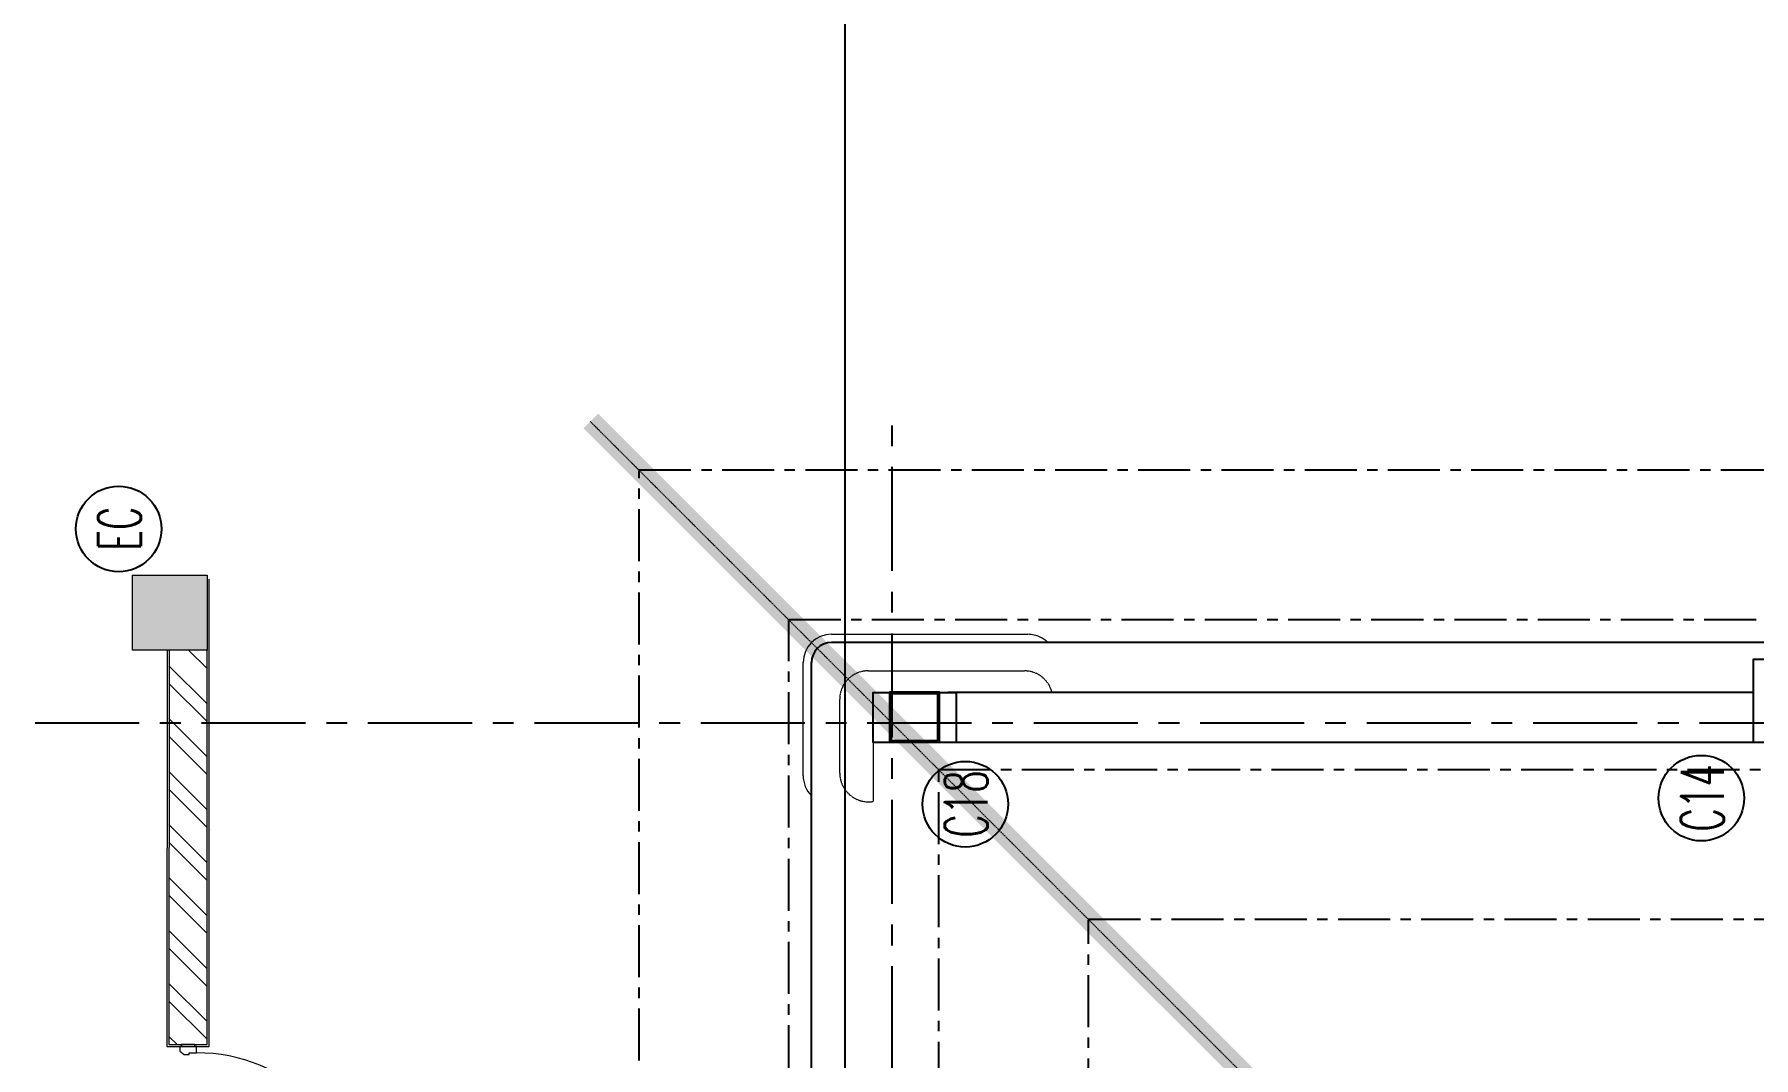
# Model space of a CAD drawing. Header units: millimetres. Extents: x 2659630 to 6742168, y -2425387 to -732288.
# Drawn here: x 3639676 to 3650005, y -1356651 to -1350502 of the extents above; entities that cross this region are included whole.
import ezdxf
from ezdxf.enums import TextEntityAlignment as Align

# ---------------------------------------------------------------- set-up
doc = ezdxf.new("R2010")
doc.units = ezdxf.units.MM
for name, pattern in [('CENTER', [2, 1.25, -0.25, 0.25, -0.25]), ('Hidden', [7.14375, 4.7625, -2.38125]), ('Overhead', [3.96875, 2.38125, -1.5875])]:
    doc.linetypes.add(name, pattern=pattern)
for name, color, linetype, lineweight in [('A-ANNO-DIMS', 211, 'Continuous', 9), ('A-DOOR', 31, 'Continuous', 18), ('A-DOOR-FRAM', 31, 'Continuous', 18), ('A-FLOR-OVHD', 1, 'Overhead', 18), ('A-hatch', 253, 'Continuous', 0), ('A-OVERHEAD LINE', 31, 'Continuous', 9), ('A-PLASTER', 50, 'Continuous', 0), ('A-RCC', 2, 'Continuous', 0), ('A-WALL', 113, 'Continuous', 9), ('A-WALL-PATT', 111, 'Continuous', 0)]:
    doc.layers.add(name, color=color, linetype=linetype, lineweight=lineweight)
for name, color, linetype in [('A-CORNICE', 20, 'Continuous'), ('S-BEAM OUTER', 4, 'Continuous'), ('S-COLUMN', 1, 'Continuous'), ('S-COLUMN CIRCLE', 9, 'Continuous'), ('S-COLUMN NO', 2, 'Continuous'), ('S-GRIDE LINE', 8, 'CENTER'), ('S-STIRUPS', 3, 'Continuous')]:
    doc.layers.add(name, color=color, linetype=linetype)
doc.layers.get('A-ANNO-DIMS').off()
doc.styles.add('ROMANS', font='r.shx', dxfattribs={"width": 0.7})

# ---------------------------------------------------------------- blocks, each defined once
blk = doc.blocks.new('A$C73F500AF')
at = {"layer": 'A-DOOR'}
blk.add_lwpolyline([(50, 1000), (85, 1000), (85, 0), (50, 0)], close=True, dxfattribs=at)
blk.add_arc((50, 1000), 1000, 272.0058, 0.0695, dxfattribs=at)
at = {"layer": 'A-DOOR-FRAM'}
for p, q in [((0, 1090), (12, 1090)), ((0, 1010), (0, 1090)), ((12, 1100), (40, 1100)), ((12, 1090), (12, 1100)), ((40, 1100), (60, 1075)), ((60, 1045), (50, 1045)), ((50, 1045), (50, 1000)), ((60, 1075), (60, 1045)), ((1060, 1101), (1040, 1076)), ((1040, 1076), (1040, 1046)), ((1040, 1046), (1050, 1046)), ((1050, 1046), (1050, 1001)), ((1088, 1101), (1060, 1101)), ((1088, 1091), (1088, 1101)), ((1100, 1091), (1088, 1091)), ((1100, 1011), (1100, 1091)), ((12, 1010), (0, 1010)), ((12, 1000), (12, 1010)), ((50, 1000), (12, 1000)), ((1050, 1001), (1088, 1001)), ((1088, 1001), (1088, 1011)), ((1088, 1011), (1100, 1011))]:
    blk.add_line(p, q, dxfattribs=at)

msp = doc.modelspace()

# ---------------------------------------------------------------- hatches: boundary and pattern name
at = {"layer": 'A-WALL-PATT'}
h = msp.add_hatch(dxfattribs=at)
h.set_pattern_fill('ANSI32', color=256, scale=600, angle=90, style=0)
h.set_pattern_definition([(135, (3814351.1, -1547996.83), (-159.09903, -159.09903), []), (135, (3814351.1, -1547890.76), (-159.09903, -159.09903), [])])
h.paths.add_polyline_path([(3640484.87, -1356572.373), (3640484.87, -1354202.125), (3640714.879, -1354202.125), (3640714.879, -1356572.373)])

# ---------------------------------------------------------------- linework, layer by layer
at = {"layer": 'A-CORNICE'}
for p, q in [((3661194.721, -1354157.048), (3644464.719, -1354157.048)), ((3644344.719, -1379007.048), (3644344.719, -1354277.048))]:
    msp.add_line(p, q, dxfattribs=at)
msp.add_arc((3644464.719, -1354277.048), 120, 90, 180, dxfattribs=at)
msp.add_arc((3644464.719, -1354277.048), 120, 90, 180, dxfattribs=at)
at = {"layer": 'A-FLOR-OVHD'}
for p, q in [((3644684.719, -1354327.054), (3645624.757, -1354327.297)), ((3644514.711, -1354942.1), (3644514.719, -1354497.054)), ((3644714.719, -1354527.048), (3644714.711, -1355112.1)), ((3644714.711, -1355112.1), (3644714.711, -1355112.1))]:
    msp.add_line(p, q, dxfattribs=at)
for centre, radius, start, end in [((3644684.719, -1354497.054), 170, 90, 180), ((3645624.757, -1354497.297), 170, 13.6960891, 90), ((3644688.184, -1354940.661), 173.479, 180.4750815, 278.7958454)]:
    msp.add_arc(centre, radius, start, end, dxfattribs=at)
at = {"layer": 'A-hatch', "color": 252, "true_color": 0x939598}
for points in [[(3640715.047, -1354202.048), (3640265.051, -1354202.048), (3640715.05, -1353752.125)], [(3640715.05, -1353752.125), (3640265.051, -1354202.048), (3640265.054, -1353752.125)], [(3640715.05, -1353752.125), (3640265.054, -1353752.125), (3640265.054, -1353752.123)], [(3640715.047, -1354202.051), (3640265.051, -1354202.051), (3640715.047, -1354202.048)], [(3640715.047, -1354202.048), (3640265.051, -1354202.051), (3640265.051, -1354202.048)], [(3640715.047, -1354202.123), (3640265.051, -1354202.123), (3640715.047, -1354202.051)], [(3640715.047, -1354202.051), (3640265.051, -1354202.123), (3640265.051, -1354202.051)], [(3640715.047, -1354202.123), (3640715.047, -1354202.125), (3640265.051, -1354202.123)]]:
    msp.add_solid(points, dxfattribs=at)
at = {"layer": 'A-OVERHEAD LINE', "linetype": 'Hidden'}
msp.add_line((3643014.719, -1352827.05), (3652829.72, -1362642.051), dxfattribs=at)
at = {"layer": 'A-PLASTER'}
for p, q in [((3640726.866, -1356584.373), (3640727.039, -1353775.569)), ((3644464.77, -1354107.06), (3645644.837, -1354107.293)), ((3640473.046, -1354202.122), (3640472.87, -1356584.373)), ((3644294.79, -1354957.05), (3644294.771, -1354277.061)), ((3640472.87, -1356584.373), (3640726.866, -1356584.373))]:
    msp.add_line(p, q, dxfattribs=at)
for centre, start, end in [((3644464.771, -1354277.06), 90.0003227, 180.0002868), ((3645644.838, -1354277.293), 77.1431444, 90.0002868), ((3645644.838, -1354277.293), 64.2860019, 77.1431438), ((3645644.838, -1354277.293), 45.0176183, 64.2860008), ((3644464.79, -1354957.049), 180.0002868, 225.0647787)]:
    msp.add_arc(centre, 170, start, end, dxfattribs=at)
at = {"layer": 'A-RCC'}
for p, q in [((3640265.051, -1354202.123), (3640265.054, -1353752.123)), ((3640265.054, -1353752.123), (3640715.05, -1353752.125)), ((3640715.05, -1353752.125), (3640715.047, -1354202.125)), ((3640715.047, -1354202.125), (3640265.051, -1354202.123))]:
    msp.add_line(p, q, dxfattribs=at)
at = {"layer": 'A-WALL'}
for p, q in [((3640485.046, -1354202.124), (3640484.87, -1356572.373)), ((3640714.866, -1356572.373), (3640714.879, -1354202.125)), ((3640715.039, -1355282.131), (3640715.039, -1355282.131)), ((3640484.87, -1356572.373), (3640714.866, -1356572.373))]:
    msp.add_line(p, q, dxfattribs=at)
msp.add_arc((3640715.039, -1355282.131), 20, 359.9923263, 359.9997035, dxfattribs=at)
at = {"layer": 'S-BEAM OUTER', "ltscale": 2500}
for p, q in [((3650005.124, -1354457.046), (3645164.719, -1354457.046)), ((3650005.124, -1354757.046), (3645164.719, -1354757.046))]:
    msp.add_line(p, q, dxfattribs=at)
at = {"layer": 'S-COLUMN', "color": 1}
for points in [[(3650305.127, -1354257.071), (3650305.127, -1354757.07), (3650005.124, -1354757.07), (3650005.124, -1354257.071)], [(3645214.718, -1354757.048), (3644714.719, -1354757.048), (3644714.719, -1354457.046), (3645214.718, -1354457.046)]]:
    msp.add_lwpolyline(points, close=True, dxfattribs=at)
at = {"layer": 'S-COLUMN CIRCLE'}
for centre in [(3640182.648, -1353474.186), (3640182.648, -1353474.186), (3649691.148, -1355091.833), (3645269.131, -1355128.41)]:
    msp.add_circle(centre, 257.143, dxfattribs=at)
at = {"layer": 'S-GRIDE LINE', "ltscale": 500}
for p, q in [((3644829.719, -1384726.67), (3644829.719, -1352851.439)), ((3662305.446, -1354642.043), (3639676.266, -1354642.043))]:
    msp.add_line(p, q, dxfattribs=at)
at = {"layer": 'S-GRIDE LINE', "color": 3, "ltscale": 250}
for p, q in [((3643308.385, -1353119.023), (3662361.066, -1353119.023)), ((3643309.726, -1380168.2), (3643309.726, -1353125.13)), ((3644208.385, -1354019.023), (3661461.066, -1354019.023)), ((3644209.726, -1379268.2), (3644209.726, -1354025.13)), ((3645108.385, -1354919.023), (3660561.066, -1354919.023)), ((3645109.726, -1378368.2), (3645109.726, -1354925.13)), ((3646008.385, -1355819.023), (3659661.066, -1355819.023)), ((3646009.726, -1377468.2), (3646009.726, -1355825.13))]:
    msp.add_line(p, q, dxfattribs=at)
at = {"layer": 'S-GRIDE LINE', "color": 6, "ltscale": 250}
msp.add_lwpolyline([(3643019.559, -1352825.429, 125, 125, 0), (3652832.945, -1362638.815, 125, 125, 0)], format="xyseb", dxfattribs=at)
at = {"layer": 'S-STIRUPS', "ltscale": 1200}
msp.add_line((3644544.911, -1344083.803), (3644544.911, -1386219.461), dxfattribs=at)
for points in [[(3645114.615, -1354755.532), (3645114.615, -1354455.532), (3644814.615, -1354455.532), (3644814.615, -1354755.532)], [(3645104.615, -1354745.532), (3645104.615, -1354465.532), (3644824.615, -1354465.532), (3644824.615, -1354745.532)]]:
    msp.add_lwpolyline(points, close=True, dxfattribs=at)

# ---------------------------------------------------------------- block references
at = {"layer": 'A-ANNO-DIMS', "rotation": 89.99999999999999}
msp.add_blockref('A$C73F500AF', (3641651.206, -1357672.341), dxfattribs=at)

# ---------------------------------------------------------------- texts
at = {"layer": 'S-COLUMN NO', "style": 'ROMANS', "width": 0.6}
for s, p in [('EC', (3640188.179, -1353472.818, 0)), ('EC', (3640188.179, -1353472.818, 0)), ('C14', (3649696.679, -1355090.464, 0)), ('C18', (3645274.661, -1355127.042, 0))]:
    msp.add_text(s, height=257.1429, rotation=90, dxfattribs=at).set_placement(p, align=Align.MIDDLE_CENTER)

doc.saveas('drawing.dxf')
